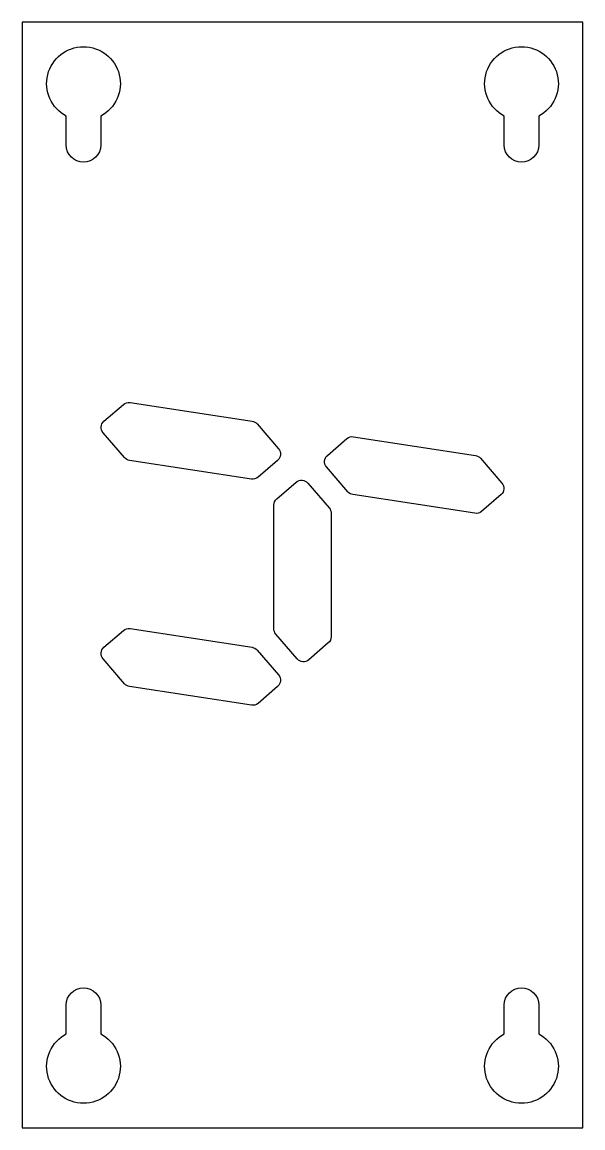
# Model space of a CAD drawing. Header units: millimetres. Extents: x 0 to 68, y 0 to 135.
import ezdxf

# ---------------------------------------------------------------- set-up
doc = ezdxf.new("R2010")
doc.units = ezdxf.units.MM

msp = doc.modelspace()

# ---------------------------------------------------------------- linework, layer by layer
msp.add_lwpolyline([(68.5, 135), (0, 135), (0, 0), (68.5, 0)], close=True)
for points in [[(9.6, 123.52), (9.6, 120, -1), (5.4, 120), (5.4, 123.52, -4.038071)], [(63.1, 123.52), (63.1, 120, -1), (58.9, 120), (58.9, 123.52, -4.038071)], [(28.71, 85.94), (31.32, 82.9, -0.414214), (31.21, 81.49), (28.82, 79.44, -0.218754), (28.02, 79.21), (13.11, 81.49, -0.17922), (12.5, 81.83), (9.89, 84.87, -0.414214), (10, 86.28), (12.39, 88.33, -0.218754), (13.19, 88.56), (28.11, 86.28, -0.17922)], [(56, 81.76), (58.61, 78.72, -0.414214), (58.5, 77.31), (56.11, 75.26, -0.218754), (55.31, 75.03), (40.39, 77.31, -0.17922), (39.79, 77.65), (37.18, 80.69, -0.414214), (37.29, 82.1), (39.68, 84.15, -0.218754), (40.48, 84.38), (55.39, 82.09, -0.17922)], [(37.75, 75.04), (37.75, 59.96, -0.218754), (37.4, 59.2), (35.01, 57.14, -0.414214), (33.6, 57.25), (30.99, 60.29, -0.17922), (30.75, 60.94), (30.75, 76.03, -0.218754), (31.1, 76.79), (33.49, 78.84, -0.414214), (34.9, 78.73), (37.51, 75.7, -0.17922)], [(13.19, 60.96), (28.11, 58.67, -0.17922), (28.71, 58.33), (31.32, 55.3, -0.414214), (31.21, 53.89), (28.82, 51.83, -0.218754), (28.02, 51.6), (13.11, 53.89, -0.17922), (12.5, 54.23), (9.89, 57.26, -0.414214), (10, 58.67), (12.39, 60.73, -0.218754)], [(5.4, 11.48), (5.4, 15, -1), (9.6, 15), (9.6, 11.48, -4.038071)], [(58.9, 11.48), (58.9, 15, -1), (63.1, 15), (63.1, 11.48, -4.038071)]]:
    msp.add_lwpolyline(points, format="xyb", close=True)

doc.saveas('drawing.dxf')
